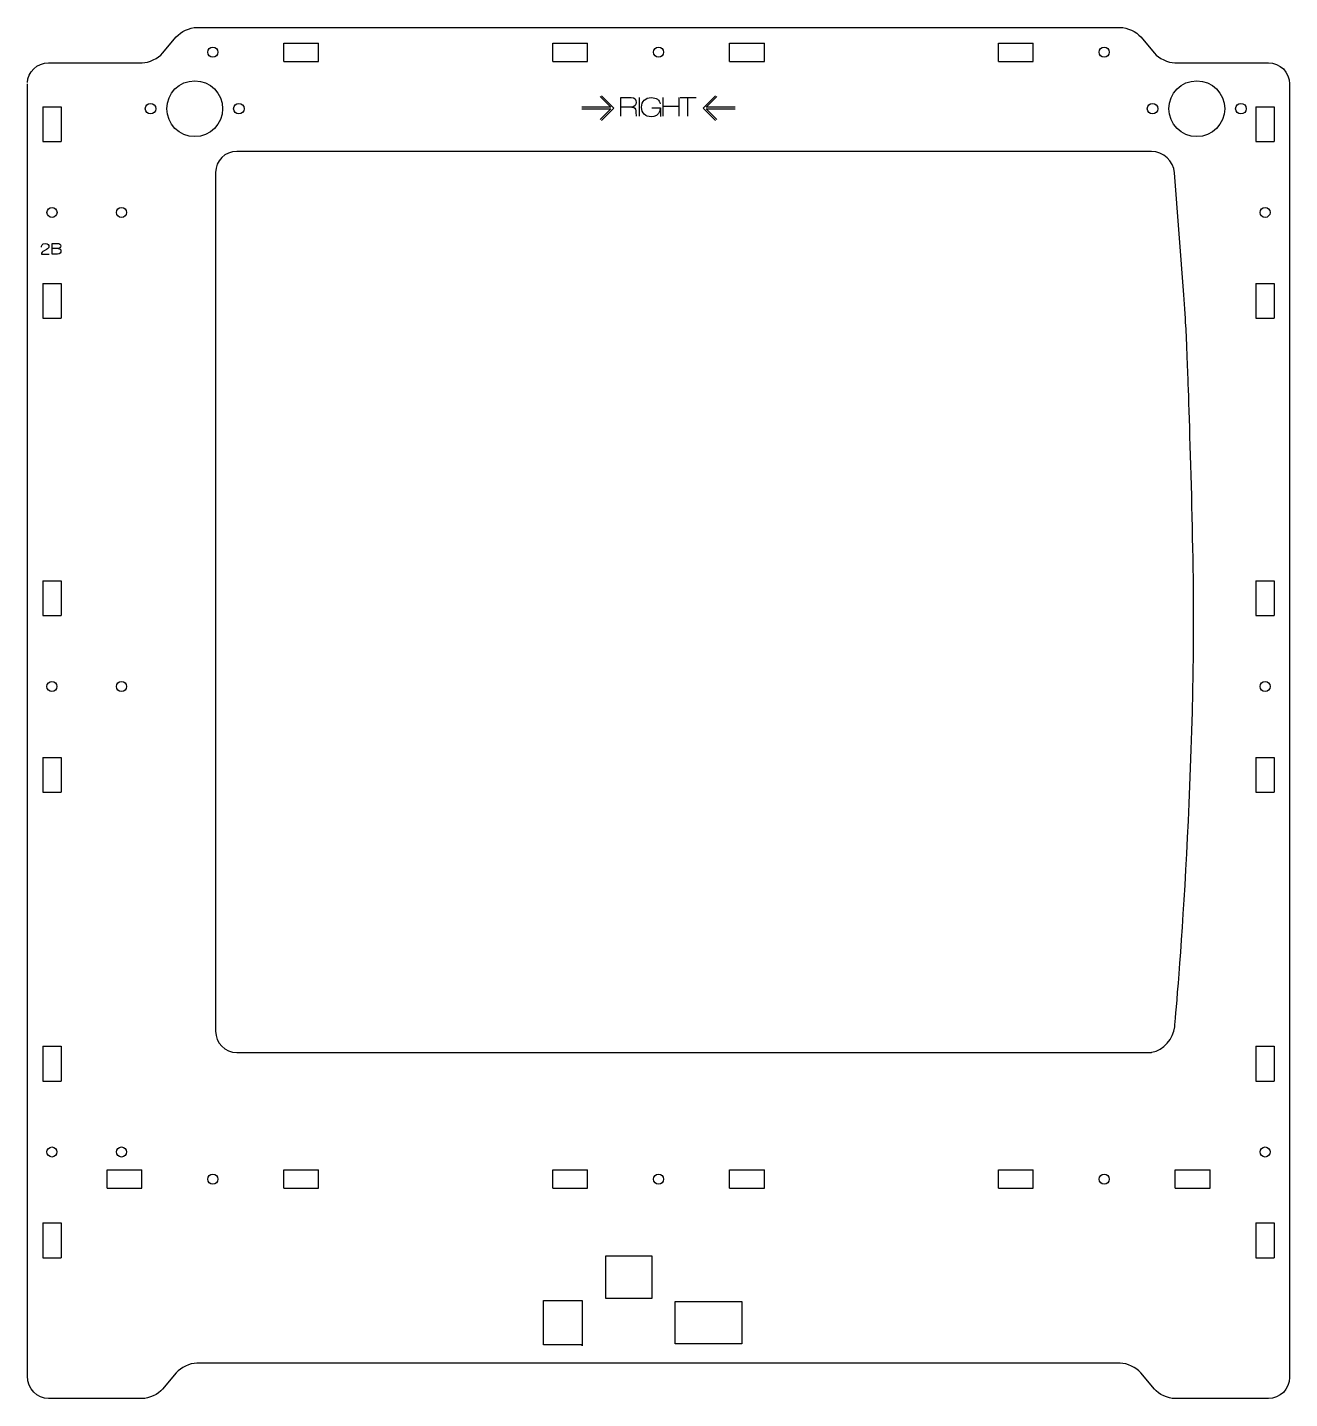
# Model space of a CAD drawing. Extents: x -1581 to 572, y -350 to 1591.
# Drawn here: x -659.2 to -302.1, y 480.4 to 868.4 of the extents above; entities that cross this region are included whole.
import ezdxf

# ---------------------------------------------------------------- set-up
doc = ezdxf.new("R2010")
doc.units = 0
doc.layers.add('Cuts', color=1, linetype='Continuous', lineweight=25, true_color=0xff0000)
doc.layers.add('Text', color=5, linetype='Continuous', lineweight=25, true_color=0x0000ff)

msp = doc.modelspace()

# ---------------------------------------------------------------- linework, layer by layer
at = {"layer": 'Cuts', "color": 1, "lineweight": 25, "true_color": 0xff0000}
for p, q in [((-586.66, 858.81), (-586.66, 864.01)), ((-586.66, 864.01), (-576.81, 864.01)), ((-576.81, 858.81), (-576.81, 864.01)), ((-510.56, 858.82), (-510.56, 864.02)), ((-510.56, 864.02), (-500.71, 864.02)), ((-500.71, 858.82), (-500.71, 864.02)), ((-460.56, 858.82), (-460.56, 864.02)), ((-460.56, 864.02), (-450.71, 864.02)), ((-450.71, 858.82), (-450.71, 864.02)), ((-384.49, 858.81), (-384.49, 864.01)), ((-384.49, 864.01), (-374.64, 864.01)), ((-374.64, 858.81), (-374.64, 864.01)), ((-586.66, 858.81), (-576.81, 858.81)), ((-510.56, 858.82), (-500.71, 858.82)), ((-460.56, 858.82), (-450.71, 858.82)), ((-384.49, 858.81), (-374.64, 858.81)), ((-654.85, 846), (-649.65, 846)), ((-654.85, 846), (-654.85, 836.15)), ((-649.65, 846), (-649.65, 836.15)), ((-311.64, 846), (-306.44, 846)), ((-311.64, 846), (-311.64, 836.15)), ((-306.44, 846), (-306.44, 836.15)), ((-654.85, 836.15), (-649.65, 836.15)), ((-311.64, 836.15), (-306.44, 836.15)), ((-654.85, 796), (-649.65, 796)), ((-654.85, 796), (-654.85, 786.15)), ((-649.65, 796), (-649.65, 786.15)), ((-311.64, 796), (-306.44, 796)), ((-311.64, 796), (-311.64, 786.15)), ((-306.44, 796), (-306.44, 786.15)), ((-654.85, 786.15), (-649.65, 786.15)), ((-311.64, 786.15), (-306.44, 786.15)), ((-654.86, 711.83), (-649.66, 711.83)), ((-654.86, 711.83), (-654.86, 701.98)), ((-649.66, 711.83), (-649.66, 701.98)), ((-311.64, 711.83), (-306.44, 711.83)), ((-311.64, 711.83), (-311.64, 701.98)), ((-306.44, 711.83), (-306.44, 701.98)), ((-654.86, 701.98), (-649.66, 701.98)), ((-311.64, 701.98), (-306.44, 701.98)), ((-654.86, 661.83), (-649.66, 661.83)), ((-654.86, 661.83), (-654.86, 651.98)), ((-649.66, 661.83), (-649.66, 651.98)), ((-311.64, 661.83), (-306.44, 661.83)), ((-311.64, 661.83), (-311.64, 651.98)), ((-306.44, 661.83), (-306.44, 651.98)), ((-654.86, 651.98), (-649.66, 651.98)), ((-311.64, 651.98), (-306.44, 651.98)), ((-654.86, 580.11), (-649.66, 580.11)), ((-654.86, 580.11), (-654.86, 570.26)), ((-649.66, 580.11), (-649.66, 570.26)), ((-311.64, 580.11), (-306.44, 580.11)), ((-311.64, 580.11), (-311.64, 570.26)), ((-306.44, 580.11), (-306.44, 570.26)), ((-654.86, 570.26), (-649.66, 570.26)), ((-311.64, 570.26), (-306.44, 570.26)), ((-636.66, 539.91), (-636.66, 545.11)), ((-636.66, 545.11), (-626.81, 545.11)), ((-626.81, 539.91), (-626.81, 545.11)), ((-586.66, 539.91), (-586.66, 545.11)), ((-586.66, 545.11), (-576.81, 545.11)), ((-576.81, 539.91), (-576.81, 545.11)), ((-510.56, 539.91), (-510.56, 545.11)), ((-510.56, 545.11), (-500.71, 545.11)), ((-500.71, 539.91), (-500.71, 545.11)), ((-460.56, 539.91), (-460.56, 545.11)), ((-460.56, 545.11), (-450.71, 545.11)), ((-450.71, 539.91), (-450.71, 545.11)), ((-384.47, 539.91), (-384.47, 545.11)), ((-384.47, 545.11), (-374.62, 545.11)), ((-374.62, 539.91), (-374.62, 545.11)), ((-334.47, 539.91), (-334.47, 545.11)), ((-334.47, 545.11), (-324.62, 545.11)), ((-324.62, 539.91), (-324.62, 545.11)), ((-636.66, 539.91), (-626.81, 539.91)), ((-586.66, 539.91), (-576.81, 539.91)), ((-510.56, 539.91), (-500.71, 539.91)), ((-460.56, 539.91), (-450.71, 539.91)), ((-384.47, 539.91), (-374.62, 539.91)), ((-334.47, 539.91), (-324.62, 539.91)), ((-654.86, 530.11), (-649.66, 530.11)), ((-654.86, 530.11), (-654.86, 520.26)), ((-649.66, 530.11), (-649.66, 520.26)), ((-311.64, 530.11), (-306.44, 530.11)), ((-311.64, 530.11), (-311.64, 520.26)), ((-306.44, 530.11), (-306.44, 520.26)), ((-654.86, 520.26), (-649.66, 520.26)), ((-311.64, 520.26), (-306.44, 520.26))]:
    msp.add_line(p, q, dxfattribs=at)
for points in [[(-620.95, 861.13), (-617.1, 865.73)], [(-611.31, 868.43), (-350.01, 868.43)], [(-344.21, 865.73), (-340.36, 861.13)], [(-653.2, 858.43), (-626.75, 858.43)], [(-334.56, 858.43), (-308.11, 858.43)], [(-659.21, 486.41), (-659.2, 852.43)], [(-302.11, 852.43), (-302.11, 486.41)], [(-341.15, 833.36), (-599.95, 833.36)], [(-341.15, 833.36), (-599.95, 833.36)], [(-605.95, 827.36), (-605.95, 584.36)], [(-605.95, 827.36), (-605.95, 584.36)], [(-332.05, 792.76), (-334.62, 827.26)], [(-599.95, 578.36), (-341.15, 578.36), (-341.08, 578.42), (-341.08, 578.42)], [(-495.54, 520.76), (-482.54, 520.76), (-482.54, 508.76), (-495.54, 508.76), (-495.54, 520.76), (-495.54, 520.76)], [(-502.24, 495.66), (-513.24, 495.66), (-513.24, 508.16), (-502.24, 508.16), (-502.24, 495.36), (-502.24, 495.66), (-502.24, 495.66)], [(-475.94, 507.86), (-457.04, 507.86), (-457.04, 495.86), (-475.94, 495.86), (-475.94, 507.86), (-475.94, 507.86)], [(-350, 490.41), (-611.3, 490.41)], [(-617.1, 487.71), (-620.95, 483.11)], [(-340.36, 483.11), (-344.21, 487.71)], [(-626.75, 480.41), (-653.2, 480.41)], [(-308.11, 480.41), (-334.56, 480.41)]]:
    msp.add_lwpolyline(points, dxfattribs=at)
for points in [[(-617.1, 865.73), (-615.85, 867.21), (-613.25, 868.43), (-611.31, 868.43)], [(-350.01, 868.43), (-348.06, 868.43), (-345.46, 867.21), (-344.21, 865.73)], [(-608.16, 861.42), (-608.16, 862.2), (-607.52, 862.84), (-606.74, 862.84)], [(-606.74, 859.99), (-607.52, 859.99), (-608.16, 860.63), (-608.16, 861.42)], [(-606.74, 862.84), (-605.95, 862.84), (-605.31, 862.2), (-605.31, 861.42)], [(-605.31, 861.42), (-605.31, 860.63), (-605.95, 859.99), (-606.74, 859.99)], [(-482.06, 861.42), (-482.06, 862.2), (-481.43, 862.84), (-480.64, 862.84)], [(-480.64, 859.99), (-481.43, 859.99), (-482.06, 860.63), (-482.06, 861.42)], [(-480.64, 862.84), (-479.85, 862.84), (-479.21, 862.2), (-479.21, 861.42)], [(-479.21, 861.42), (-479.21, 860.63), (-479.85, 859.99), (-480.64, 859.99)], [(-355.99, 861.41), (-355.99, 862.2), (-355.35, 862.84), (-354.57, 862.84)], [(-354.57, 859.99), (-355.35, 859.99), (-355.99, 860.62), (-355.99, 861.41)], [(-354.57, 862.84), (-353.78, 862.84), (-353.14, 862.2), (-353.14, 861.41)], [(-353.14, 861.41), (-353.14, 860.62), (-353.78, 859.99), (-354.57, 859.99)], [(-659.2, 852.83), (-659.2, 855.73), (-656.5, 858.43), (-653.2, 858.43)], [(-626.75, 858.43), (-624.81, 858.43), (-622.2, 859.65), (-620.95, 861.13)], [(-340.36, 861.13), (-339.11, 859.65), (-336.5, 858.43), (-334.56, 858.43)], [(-308.11, 858.43), (-304.81, 858.43), (-302.11, 855.73), (-302.11, 852.43)], [(-619.77, 845.43), (-619.77, 849.79), (-616.23, 853.33), (-611.87, 853.33)], [(-611.87, 853.33), (-607.51, 853.33), (-603.97, 849.79), (-603.97, 845.43)], [(-336.27, 845.43), (-336.27, 849.79), (-332.73, 853.33), (-328.37, 853.33)], [(-328.37, 853.33), (-324.01, 853.33), (-320.47, 849.79), (-320.47, 845.43)], [(-625.87, 845.43), (-625.87, 846.26), (-625.2, 846.93), (-624.37, 846.93)], [(-624.37, 846.93), (-623.54, 846.93), (-622.87, 846.26), (-622.87, 845.43)], [(-600.87, 845.43), (-600.87, 846.26), (-600.2, 846.93), (-599.37, 846.93)], [(-599.37, 846.93), (-598.54, 846.93), (-597.87, 846.26), (-597.87, 845.43)], [(-342.37, 845.43), (-342.37, 846.26), (-341.7, 846.93), (-340.87, 846.93)], [(-340.87, 846.93), (-340.04, 846.93), (-339.37, 846.26), (-339.37, 845.43)], [(-317.37, 845.43), (-317.37, 846.26), (-316.7, 846.93), (-315.87, 846.93)], [(-315.87, 846.93), (-315.04, 846.93), (-314.37, 846.26), (-314.37, 845.43)], [(-624.37, 843.93), (-625.2, 843.93), (-625.87, 844.6), (-625.87, 845.43)], [(-622.87, 845.43), (-622.87, 844.6), (-623.54, 843.93), (-624.37, 843.93)], [(-611.87, 837.53), (-616.23, 837.53), (-619.77, 841.07), (-619.77, 845.43)], [(-603.97, 845.43), (-603.97, 841.07), (-607.51, 837.53), (-611.87, 837.53)], [(-599.37, 843.93), (-600.2, 843.93), (-600.87, 844.6), (-600.87, 845.43)], [(-597.87, 845.43), (-597.87, 844.6), (-598.54, 843.93), (-599.37, 843.93)], [(-340.87, 843.93), (-341.7, 843.93), (-342.37, 844.6), (-342.37, 845.43)], [(-339.37, 845.43), (-339.37, 844.6), (-340.04, 843.93), (-340.87, 843.93)], [(-328.37, 837.53), (-332.73, 837.53), (-336.27, 841.07), (-336.27, 845.43)], [(-320.47, 845.43), (-320.47, 841.07), (-324.01, 837.53), (-328.37, 837.53)], [(-315.87, 843.93), (-316.7, 843.93), (-317.37, 844.6), (-317.37, 845.43)], [(-314.37, 845.43), (-314.37, 844.6), (-315.04, 843.93), (-315.87, 843.93)], [(-599.95, 833.36), (-603.27, 833.36), (-605.95, 830.67), (-605.95, 827.36)], [(-334.62, 827.26), (-334.91, 830.61), (-337.85, 833.36), (-341.15, 833.36)], [(-653.68, 816.08), (-653.68, 816.87), (-653.04, 817.5), (-652.25, 817.5)], [(-652.25, 814.65), (-653.04, 814.65), (-653.68, 815.29), (-653.68, 816.08)], [(-652.25, 817.5), (-651.46, 817.5), (-650.83, 816.87), (-650.83, 816.08)], [(-650.83, 816.08), (-650.83, 815.29), (-651.46, 814.65), (-652.25, 814.65)], [(-634, 816.08), (-634, 816.87), (-633.36, 817.5), (-632.58, 817.5)], [(-632.58, 814.65), (-633.36, 814.65), (-634, 815.29), (-634, 816.08)], [(-632.58, 817.5), (-631.79, 817.5), (-631.15, 816.87), (-631.15, 816.08)], [(-631.15, 816.08), (-631.15, 815.29), (-631.79, 814.65), (-632.58, 814.65)], [(-310.46, 816.08), (-310.46, 816.87), (-309.83, 817.5), (-309.04, 817.5)], [(-309.04, 814.65), (-309.83, 814.65), (-310.46, 815.29), (-310.46, 816.08)], [(-309.04, 817.5), (-308.25, 817.5), (-307.61, 816.87), (-307.61, 816.08)], [(-307.61, 816.08), (-307.61, 815.29), (-308.25, 814.65), (-309.04, 814.65)], [(-331.41, 783.14), (-331.51, 785.07), (-331.8, 789.41), (-332.05, 792.76)], [(-330.99, 773.5), (-331.12, 776.86), (-331.3, 781.2), (-331.41, 783.14)], [(-329.26, 702.35), (-329.26, 727.4), (-330.99, 773.5), (-330.99, 773.5)], [(-334.61, 585.6), (-334.61, 585.6), (-329.26, 642.59), (-329.26, 702.35)], [(-653.69, 681.91), (-653.69, 682.69), (-653.05, 683.33), (-652.26, 683.33)], [(-652.26, 683.33), (-651.47, 683.33), (-650.84, 682.69), (-650.84, 681.91)], [(-634, 681.91), (-634, 682.69), (-633.36, 683.33), (-632.58, 683.33)], [(-632.58, 683.33), (-631.79, 683.33), (-631.15, 682.69), (-631.15, 681.91)], [(-310.46, 681.91), (-310.46, 682.69), (-309.83, 683.33), (-309.04, 683.33)], [(-309.04, 683.33), (-308.25, 683.33), (-307.61, 682.69), (-307.61, 681.91)], [(-652.26, 680.48), (-653.05, 680.48), (-653.69, 681.12), (-653.69, 681.91)], [(-650.84, 681.91), (-650.84, 681.12), (-651.47, 680.48), (-652.26, 680.48)], [(-632.58, 680.48), (-633.36, 680.48), (-634, 681.12), (-634, 681.91)], [(-631.15, 681.91), (-631.15, 681.12), (-631.79, 680.48), (-632.58, 680.48)], [(-309.04, 680.48), (-309.83, 680.48), (-310.46, 681.12), (-310.46, 681.91)], [(-307.61, 681.91), (-307.61, 681.12), (-308.25, 680.48), (-309.04, 680.48)], [(-605.95, 584.36), (-605.95, 581.04), (-603.27, 578.36), (-599.95, 578.36)], [(-341.08, 578.42), (-337.83, 579.02), (-334.92, 582.25), (-334.61, 585.6)], [(-653.69, 550.19), (-653.69, 550.97), (-653.05, 551.61), (-652.26, 551.61)], [(-652.26, 551.61), (-651.47, 551.61), (-650.84, 550.97), (-650.84, 550.19)], [(-634, 550.19), (-634, 550.97), (-633.36, 551.61), (-632.58, 551.61)], [(-632.58, 551.61), (-631.79, 551.61), (-631.15, 550.97), (-631.15, 550.19)], [(-310.46, 550.19), (-310.46, 550.97), (-309.83, 551.61), (-309.04, 551.61)], [(-309.04, 551.61), (-308.25, 551.61), (-307.61, 550.97), (-307.61, 550.19)], [(-652.26, 548.76), (-653.05, 548.76), (-653.69, 549.4), (-653.69, 550.19)], [(-650.84, 550.19), (-650.84, 549.4), (-651.47, 548.76), (-652.26, 548.76)], [(-632.58, 548.76), (-633.36, 548.76), (-634, 549.4), (-634, 550.19)], [(-631.15, 550.19), (-631.15, 549.4), (-631.79, 548.76), (-632.58, 548.76)], [(-309.04, 548.76), (-309.83, 548.76), (-310.46, 549.4), (-310.46, 550.19)], [(-307.61, 550.19), (-307.61, 549.4), (-308.25, 548.76), (-309.04, 548.76)], [(-608.16, 542.51), (-608.16, 543.3), (-607.52, 543.93), (-606.73, 543.93)], [(-606.73, 543.93), (-605.95, 543.93), (-605.31, 543.3), (-605.31, 542.51)], [(-482.06, 542.51), (-482.06, 543.3), (-481.42, 543.94), (-480.64, 543.94)], [(-480.64, 543.94), (-479.85, 543.94), (-479.21, 543.3), (-479.21, 542.51)], [(-355.97, 542.51), (-355.97, 543.3), (-355.33, 543.93), (-354.54, 543.93)], [(-354.54, 543.93), (-353.76, 543.93), (-353.12, 543.3), (-353.12, 542.51)], [(-606.73, 541.09), (-607.52, 541.09), (-608.16, 541.72), (-608.16, 542.51)], [(-605.31, 542.51), (-605.31, 541.72), (-605.95, 541.09), (-606.73, 541.09)], [(-480.64, 541.09), (-481.42, 541.09), (-482.06, 541.72), (-482.06, 542.51)], [(-479.21, 542.51), (-479.21, 541.72), (-479.85, 541.09), (-480.64, 541.09)], [(-354.54, 541.09), (-355.33, 541.09), (-355.97, 541.72), (-355.97, 542.51)], [(-353.12, 542.51), (-353.12, 541.72), (-353.76, 541.09), (-354.54, 541.09)], [(-611.3, 490.41), (-613.25, 490.41), (-615.85, 489.19), (-617.1, 487.71)], [(-344.21, 487.71), (-345.46, 489.19), (-348.06, 490.41), (-350, 490.41)], [(-653.2, 480.41), (-656.5, 480.41), (-659.2, 483.11), (-659.2, 486.81)], [(-302.11, 486.41), (-302.11, 483.11), (-304.81, 480.41), (-308.11, 480.41)], [(-620.95, 483.11), (-622.2, 481.62), (-624.81, 480.41), (-626.75, 480.41)], [(-334.56, 480.41), (-336.5, 480.41), (-339.11, 481.62), (-340.36, 483.11)]]:
    msp.add_open_spline(points, degree=3, dxfattribs=at)
at = {"layer": 'Text', "color": 5, "lineweight": 25, "true_color": 0x0000ff}
for points in [[(-497.13, 848.84), (-494.14, 845.85), (-502.32, 845.85)], [(-496.76, 849.08), (-493.28, 845.6), (-496.76, 842.12)], [(-491.28, 843.36), (-491.28, 848.57), (-488.41, 848.57)], [(-488.22, 845.89), (-491.28, 845.88)], [(-488.22, 845.91), (-488.22, 845.89)], [(-486.1, 848.57), (-486.1, 843.36)], [(-479.33, 843.36), (-479.33, 848.57)], [(-479.33, 846.15), (-474.86, 846.15)], [(-474.86, 848.57), (-474.86, 843.36)], [(-474.51, 848.57), (-470.01, 848.57)], [(-472.33, 843.36), (-472.33, 848.53)], [(-464.52, 842.12), (-467.99, 845.6), (-464.52, 849.08)], [(-458.96, 845.85), (-467.13, 845.85), (-464.13, 848.85)], [(-502.32, 845.35), (-494.14, 845.35), (-497.14, 842.35)], [(-482.58, 845.69), (-480.13, 845.69), (-480.13, 843.24)], [(-464.14, 842.36), (-467.13, 845.35), (-458.96, 845.35)], [(-652.25, 807.31), (-650.61, 807.31)], [(-650.72, 804.29), (-652.25, 804.29), (-652.25, 807.31), (-652.25, 807.31)], [(-655.27, 804.28), (-653.05, 804.28)], [(-653.77, 805.59), (-654.49, 805.21)], [(-650.47, 805.87), (-652.25, 805.88)], [(-650.47, 805.88), (-650.47, 805.87)]]:
    msp.add_lwpolyline(points, dxfattribs=at)
for points in [[(-488.41, 848.57), (-487.37, 848.57), (-486.98, 848.08), (-486.98, 847.15)], [(-486.98, 847.15), (-486.98, 846.65), (-487.31, 845.96), (-488.22, 845.91)], [(-488.22, 845.89), (-487.42, 845.89), (-487.07, 845.51), (-487.07, 844.8)], [(-485.47, 845.85), (-485.47, 847.57), (-484.26, 848.57), (-482.77, 848.57)], [(-482.77, 848.57), (-481.14, 848.57), (-480.39, 847.85), (-480.2, 846.84)], [(-487.07, 844.8), (-487.07, 844.61), (-487.06, 843.57), (-486.95, 843.36)], [(-482.77, 843.13), (-484.26, 843.13), (-485.47, 844.13), (-485.47, 845.85)], [(-480.31, 844.82), (-480.67, 843.62), (-481.68, 843.13), (-482.77, 843.13)], [(-480.13, 845.69), (-480.2, 845.08), (-480.31, 844.82), (-480.31, 844.82)], [(-655.21, 806.27), (-655.21, 806.59), (-655.2, 807.32), (-654.15, 807.32)], [(-654.15, 807.32), (-653.31, 807.32), (-653.14, 806.77), (-653.14, 806.49)], [(-650.61, 807.31), (-650.13, 807.31), (-649.8, 807.05), (-649.8, 806.56)], [(-654.49, 805.21), (-655.04, 804.9), (-655.26, 804.72), (-655.27, 804.28)], [(-653.14, 806.49), (-653.14, 806.05), (-653.4, 805.8), (-653.77, 805.59)], [(-649.71, 805.11), (-649.71, 804.76), (-649.93, 804.29), (-650.72, 804.29)], [(-649.8, 806.56), (-649.8, 806.21), (-650.11, 805.87), (-650.47, 805.88)], [(-650.47, 805.87), (-650.07, 805.85), (-649.71, 805.64), (-649.71, 805.11)]]:
    msp.add_open_spline(points, degree=3, dxfattribs=at)

doc.saveas('drawing.dxf')
